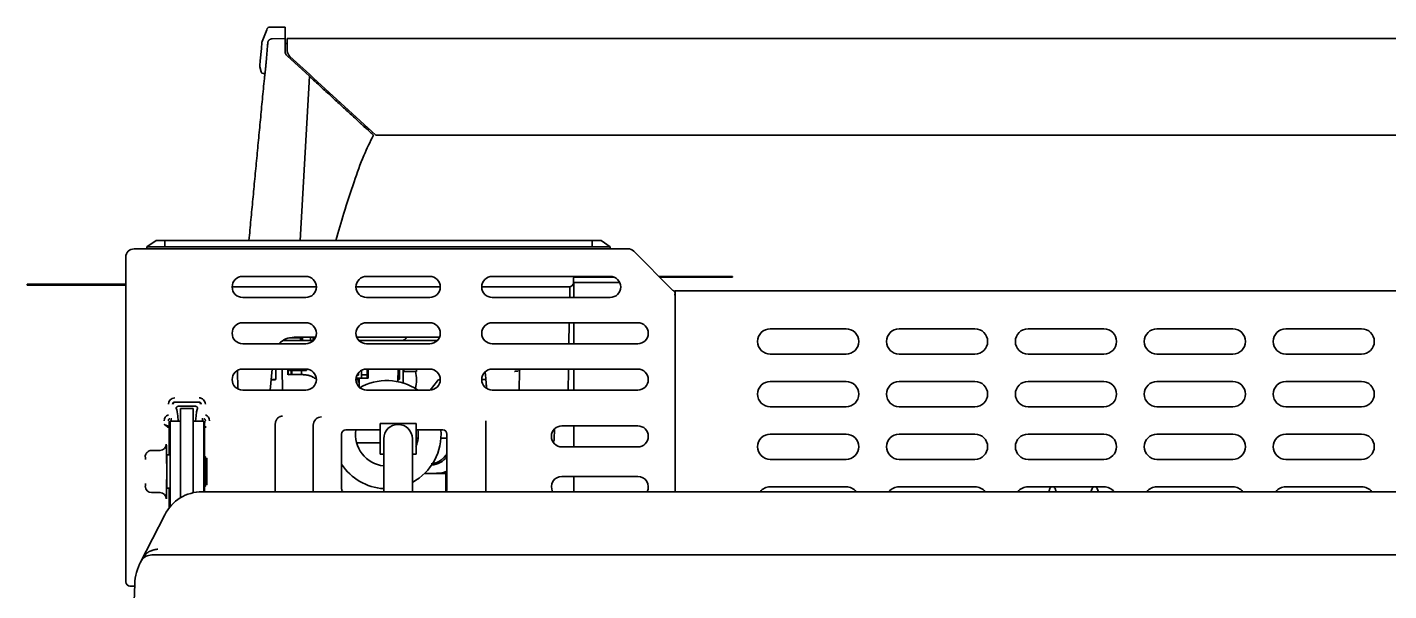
# Model space of a CAD drawing. Header units: millimetres. Extents: x -36 to 4467, y 2 to 3322.
# Drawn here: x 2469.9 to 2793.1, y 3187.7 to 3321.6 of the extents above; entities that cross this region are included whole.
import ezdxf

# ---------------------------------------------------------------- set-up
doc = ezdxf.new("R2010")
doc.units = ezdxf.units.MM
doc.layers.add('1', color=7, linetype='Continuous', true_color=0xffffff)

msp = doc.modelspace()

# ---------------------------------------------------------------- linework, layer by layer
at = {"layer": '1', "color": 7, "linetype": 'Continuous', "lineweight": 35}
for p, q in [((2525.65, 3318.21), (2526.72, 3320.93)), ((2526.72, 3320.93), (2526.85, 3321.27)), ((2527.32, 3321.59), (2531.07, 3321.59)), ((2531.07, 3321.59), (2531.07, 3320.09)), ((2531.07, 3320.09), (2531.07, 3318.94)), ((2525.17, 3313.63), (2525.45, 3316.55)), ((2525.45, 3316.55), (2525.59, 3317.94)), ((2531.07, 3318.94), (2528, 3318.83)), ((2531.07, 3318.94), (2531.07, 3315.95)), ((2531.07, 3317.74), (2531.57, 3317.74)), ((2531.57, 3318.94), (3054.97, 3318.94)), ((2531.57, 3316.14), (2531.57, 3318.94)), ((2525.06, 3312.51), (2525.17, 3313.63)), ((2531.07, 3315.95), (2531.07, 3315.92)), ((2536.86, 3309.94), (2531.56, 3314.81)), ((2532.22, 3314.66), (2536.95, 3310.33)), ((2525.4, 3310.96), (2525.09, 3312.16)), ((2525.89, 3310.59), (2525.88, 3310.59)), ((2526.32, 3310.59), (2525.89, 3310.59)), ((2526.24, 3309.98), (2526.22, 3309.99)), ((2526.27, 3310.15), (2526.26, 3310.07)), ((2534.68, 3270.94), (2536.86, 3309.94)), ((2536.95, 3310.33), (2537.83, 3309.52)), ((2552.66, 3295.94), (2537.83, 3309.52)), ((2552.66, 3295.94), (3033.89, 3295.94)), ((2612.45, 3268.94), (2495.27, 3268.94)), ((2500.46, 3270.9), (2498.27, 3269.44)), ((2498.27, 3269.44), (2498.27, 3268.94)), ((2498.27, 3269.44), (2502.52, 3269.44)), ((2500.6, 3270.94), (2502.52, 3270.94)), ((2502.52, 3270.94), (2604.02, 3270.94)), ((2502.52, 3270.9), (2502.52, 3269.44)), ((2502.52, 3269.44), (2604.02, 3269.44)), ((2605.95, 3270.94), (2604.02, 3270.94)), ((2604.02, 3270.9), (2604.02, 3269.44)), ((2604.02, 3269.44), (2608.27, 3269.44)), ((2606.09, 3270.9), (2608.27, 3269.44)), ((2608.27, 3269.44), (2608.27, 3268.94)), ((2612.45, 3268.94), (2612.43, 3268.89)), ((2613.86, 3268.35), (2623.13, 3259.08)), ((2493.27, 3189.84), (2493.27, 3266.94)), ((2493.27, 3190.94), (2493.27, 3266.94)), ((2536.02, 3262.39), (2521.02, 3262.39)), ((2565.42, 3262.39), (2550.42, 3262.39)), ((2608.27, 3262.39), (2580.27, 3262.39)), ((2599.6, 3262.19), (2603.77, 3262.19)), ((2603.77, 3262.39), (2603.77, 3262.19)), ((2603.77, 3262.19), (2609.25, 3262.19)), ((2619.83, 3262.39), (2621.77, 3262.39)), ((2620.03, 3262.19), (2621.77, 3262.19)), ((2621.77, 3262.39), (2637.27, 3262.39)), ((2621.77, 3262.39), (2621.77, 3262.19)), ((2621.77, 3262.19), (2637.27, 3262.19)), ((2637.27, 3262.39), (2637.27, 3262.19)), ((2490.67, 3260.53), (2469.87, 3260.53)), ((2469.87, 3260.33), (2469.87, 3260.53)), ((2490.67, 3260.33), (2469.87, 3260.33)), ((2493.27, 3260.53), (2490.67, 3260.53)), ((2490.67, 3260.33), (2490.67, 3260.53)), ((2493.27, 3260.33), (2490.67, 3260.33)), ((2518.52, 3259.94), (2538.52, 3259.94)), ((2547.92, 3259.94), (2567.92, 3259.94)), ((2577.77, 3259.94), (2594.22, 3259.94)), ((2594.22, 3259.94), (2598.72, 3259.94)), ((2598.72, 3259.94), (2598.68, 3257.39)), ((2599.67, 3260.94), (2599.7, 3260.94)), ((2599.67, 3260.94), (2599.67, 3257.39)), ((2599.7, 3260.94), (2610.54, 3260.94)), ((2623.67, 3258.69), (2623.67, 3255.81)), ((2623.69, 3258.94), (2623.69, 3256.94)), ((2623.69, 3258.94), (2962.86, 3258.94)), ((2521.02, 3257.39), (2536.02, 3257.39)), ((2550.42, 3257.39), (2565.42, 3257.39)), ((2580.27, 3257.39), (2608.27, 3257.39)), ((2623.67, 3255.81), (2623.67, 3211.24)), ((2623.69, 3256.94), (2623.69, 3211.24)), ((2536.02, 3251.39), (2521.02, 3251.39)), ((2565.42, 3251.39), (2550.42, 3251.39)), ((2614.82, 3251.39), (2580.27, 3251.39)), ((2598.57, 3251.39), (2598.48, 3246.39)), ((2599.67, 3251.39), (2599.67, 3246.39)), ((2664.27, 3249.94), (2646.27, 3249.94)), ((2694.87, 3249.94), (2676.87, 3249.94)), ((2725.47, 3249.94), (2707.47, 3249.94)), ((2756.07, 3249.94), (2738.07, 3249.94)), ((2786.67, 3249.94), (2768.67, 3249.94)), ((2521.02, 3246.39), (2536.02, 3246.39)), ((2530.54, 3247.14), (2536.27, 3247.14)), ((2532.16, 3247.82), (2534.62, 3247.82)), ((2538.34, 3247.94), (2533.25, 3247.94)), ((2534.82, 3247.82), (2534.62, 3247.82)), ((2534.72, 3247.81), (2534.72, 3247.14)), ((2534.82, 3247.94), (2534.82, 3247.82)), ((2534.88, 3247.21), (2534.84, 3247.62)), ((2535.25, 3247.14), (2535.25, 3247.94)), ((2537.81, 3247.14), (2536.27, 3247.14)), ((2537.16, 3247.14), (2537.16, 3247.94)), ((2537.79, 3247.14), (2537.79, 3247.94)), ((2567.73, 3247.94), (2548.11, 3247.94)), ((2558.91, 3247.19), (2548.59, 3247.19)), ((2548.64, 3247.14), (2567.07, 3247.14)), ((2550.42, 3246.39), (2565.42, 3246.39)), ((2567.07, 3247.01), (2567.07, 3247.14)), ((2567.07, 3247.14), (2567.21, 3247.14)), ((2580.27, 3246.39), (2614.82, 3246.39)), ((2646.27, 3243.94), (2664.27, 3243.94)), ((2676.87, 3243.94), (2694.87, 3243.94)), ((2707.47, 3243.94), (2725.47, 3243.94)), ((2738.07, 3243.94), (2756.07, 3243.94)), ((2768.67, 3243.94), (2786.67, 3243.94)), ((2519.86, 3235.67), (2519.79, 3239.96)), ((2536.02, 3240.39), (2521.02, 3240.39)), ((2528.01, 3240.39), (2527.57, 3235.39)), ((2528.93, 3238.07), (2528.93, 3240.39)), ((2530.45, 3235.39), (2530.36, 3240.39)), ((2531.77, 3239.03), (2531.77, 3240.39)), ((2531.84, 3240.39), (2531.85, 3239.04)), ((2532.13, 3240.39), (2532.13, 3240.06)), ((2532.17, 3240.06), (2532.13, 3240.06)), ((2532.17, 3240.39), (2532.17, 3240.06)), ((2532.29, 3240.06), (2532.17, 3240.06)), ((2535.1, 3239.06), (2532.19, 3239.06)), ((2532.29, 3240.39), (2532.29, 3240.06)), ((2532.47, 3240.06), (2532.29, 3240.06)), ((2532.47, 3240.39), (2532.47, 3240.06)), ((2532.72, 3240.06), (2532.47, 3240.06)), ((2532.54, 3240.06), (2532.5, 3239.06)), ((2532.71, 3240.06), (2532.69, 3239.06)), ((2532.72, 3240.39), (2532.72, 3240.06)), ((2533.03, 3240.06), (2532.72, 3240.06)), ((2533.03, 3240.39), (2533.03, 3240.06)), ((2533.37, 3240.06), (2533.03, 3240.06)), ((2533.37, 3240.39), (2533.37, 3240.06)), ((2533.75, 3240.06), (2533.37, 3240.06)), ((2533.75, 3240.39), (2533.75, 3240.06)), ((2534.14, 3240.06), (2533.75, 3240.06)), ((2534.14, 3240.39), (2534.14, 3240.06)), ((2534.53, 3240.06), (2534.14, 3240.06)), ((2534.53, 3240.39), (2534.53, 3240.06)), ((2534.91, 3240.06), (2534.53, 3240.06)), ((2534.91, 3240.39), (2534.91, 3240.06)), ((2535.26, 3240.06), (2534.91, 3240.06)), ((2535, 3240.05), (2535, 3240.06)), ((2535, 3240.05), (2535.16, 3240.05)), ((2535.02, 3239.06), (2535.02, 3240.05)), ((2535.16, 3240.05), (2535.16, 3240.06)), ((2535.16, 3240.05), (2535.28, 3240.05)), ((2535.26, 3240.39), (2535.26, 3240.06)), ((2535.56, 3240.06), (2535.26, 3240.06)), ((2535.28, 3240.05), (2535.28, 3240.06)), ((2535.28, 3240.05), (2535.46, 3240.05)), ((2535.46, 3240.05), (2535.46, 3240.06)), ((2535.46, 3240.05), (2535.7, 3240.05)), ((2535.56, 3240.39), (2535.56, 3240.06)), ((2535.81, 3240.06), (2535.56, 3240.06)), ((2535.7, 3240.05), (2535.7, 3240.06)), ((2535.7, 3240.05), (2535.88, 3240.05)), ((2535.81, 3240.39), (2535.81, 3240.06)), ((2536, 3240.06), (2535.81, 3240.06)), ((2535.88, 3240.05), (2535.88, 3240.06)), ((2535.88, 3240.05), (2535.99, 3240.05)), ((2535.99, 3240.05), (2535.99, 3240.06)), ((2535.99, 3240.05), (2536.02, 3240.05)), ((2536, 3240.39), (2536, 3240.06)), ((2536.11, 3240.06), (2536, 3240.06)), ((2536.02, 3240.05), (2536.02, 3240.06)), ((2536.11, 3240.39), (2536.11, 3240.06)), ((2536.15, 3240.06), (2536.11, 3240.06)), ((2536.15, 3240.06), (2536.15, 3240.38)), ((2548.14, 3238.9), (2548.54, 3238.9)), ((2548.54, 3238.9), (2548.54, 3239.54)), ((2549.2, 3240.07), (2549.2, 3238.99)), ((2549.2, 3238.99), (2550.6, 3238.99)), ((2549.2, 3238.23), (2549.2, 3238.99)), ((2565.42, 3240.39), (2550.42, 3240.39)), ((2550.6, 3240.39), (2550.6, 3238.99)), ((2550.6, 3238.23), (2550.6, 3238.99)), ((2550.85, 3240.39), (2550.85, 3238.23)), ((2557.87, 3237.4), (2557.9, 3240.39)), ((2558.22, 3238.07), (2558.22, 3240.39)), ((2559.15, 3237.49), (2559.15, 3240.39)), ((2559.27, 3239.83), (2559.27, 3240.39)), ((2562.27, 3239.83), (2559.27, 3239.83)), ((2562.27, 3239.83), (2562.27, 3240.39)), ((2578.73, 3238.12), (2578.59, 3239.74)), ((2614.82, 3240.39), (2580.27, 3240.39)), ((2586.76, 3239.96), (2586.68, 3235.39)), ((2598.37, 3239.96), (2598.29, 3235.39)), ((2598.38, 3240.39), (2598.37, 3239.96)), ((2599.67, 3240.39), (2599.67, 3235.39)), ((2527.79, 3237.87), (2528.73, 3237.87)), ((2527.79, 3237.86), (2528.73, 3237.86)), ((2528.73, 3237.86), (2528.73, 3237.87)), ((2548.67, 3237.87), (2547.92, 3237.87)), ((2549.2, 3238.23), (2547.95, 3238.23)), ((2548.45, 3237.87), (2548.45, 3237.49)), ((2548.66, 3238.23), (2548.68, 3236.09)), ((2549.2, 3238.23), (2550.6, 3238.23)), ((2550.6, 3238.23), (2550.85, 3238.23)), ((2557.88, 3237.87), (2558.02, 3237.87)), ((2557.88, 3237.86), (2558.02, 3237.86)), ((2558.02, 3237.86), (2558.02, 3237.87)), ((2567.26, 3237.59), (2565.51, 3235.39)), ((2578.75, 3237.87), (2577.77, 3237.87)), ((2578.94, 3235.77), (2578.73, 3238.12)), ((2664.27, 3237.44), (2646.27, 3237.44)), ((2694.87, 3237.44), (2676.87, 3237.44)), ((2725.47, 3237.44), (2707.47, 3237.44)), ((2756.07, 3237.44), (2738.07, 3237.44)), ((2786.67, 3237.44), (2768.67, 3237.44)), ((2504.88, 3232.54), (2510.66, 3232.54)), ((2521.02, 3235.39), (2536.02, 3235.39)), ((2550.42, 3235.39), (2565.42, 3235.39)), ((2580.27, 3235.39), (2614.82, 3235.39)), ((2509.82, 3231.54), (2505.72, 3231.54)), ((2506.27, 3231.04), (2506.27, 3210.92)), ((2509.27, 3231.04), (2506.27, 3231.04)), ((2509.27, 3231.04), (2509.27, 3210.92)), ((2646.27, 3231.44), (2664.27, 3231.44)), ((2676.87, 3231.44), (2694.87, 3231.44)), ((2707.47, 3231.44), (2725.47, 3231.44)), ((2738.07, 3231.44), (2756.07, 3231.44)), ((2768.67, 3231.44), (2786.67, 3231.44)), ((2503.77, 3207.68), (2503.77, 3228.04)), ((2506.27, 3228.04), (2503.77, 3228.04)), ((2503.98, 3228.54), (2504.22, 3228.54)), ((2511.77, 3228.04), (2509.27, 3228.04)), ((2511.32, 3228.54), (2511.56, 3228.54)), ((2511.77, 3211.24), (2511.77, 3228.04)), ((2528.77, 3211.24), (2528.77, 3227.07)), ((2537.77, 3211.24), (2537.77, 3227.07)), ((2553.67, 3225.94), (2545.52, 3225.94)), ((2562.17, 3227.49), (2553.67, 3227.49)), ((2553.67, 3227.49), (2553.67, 3220.19)), ((2562.17, 3220.19), (2562.17, 3227.49)), ((2568.52, 3225.94), (2562.17, 3225.94)), ((2578.77, 3211.24), (2578.77, 3228.07)), ((2595.08, 3226.18), (2594.99, 3223.66)), ((2614.82, 3226.89), (2596.82, 3226.89)), ((2599.67, 3226.89), (2599.67, 3221.89)), ((2544.52, 3224.94), (2544.52, 3211.94)), ((2553.67, 3222.84), (2548.09, 3222.84)), ((2554.52, 3223.84), (2554.52, 3213.84)), ((2561.32, 3213.84), (2561.32, 3223.84)), ((2562.67, 3223.94), (2562.17, 3223.94)), ((2569.52, 3223.94), (2568.09, 3223.94)), ((2569.52, 3211.94), (2569.52, 3224.94)), ((2664.27, 3224.94), (2646.27, 3224.94)), ((2694.87, 3224.94), (2676.87, 3224.94)), ((2725.47, 3224.94), (2707.47, 3224.94)), ((2756.07, 3224.94), (2738.07, 3224.94)), ((2786.67, 3224.94), (2768.67, 3224.94)), ((2501.38, 3221.04), (2499.38, 3221.04)), ((2501.44, 3221.04), (2501.38, 3221.04)), ((2503.77, 3219.99), (2503.01, 3219.99)), ((2512.22, 3219.49), (2511.77, 3219.94)), ((2512.22, 3216.04), (2512.22, 3219.49)), ((2553.67, 3220.19), (2554.52, 3220.19)), ((2561.32, 3220.19), (2562.17, 3220.19)), ((2596.82, 3221.89), (2614.82, 3221.89)), ((2512.53, 3219.04), (2512.22, 3219.04)), ((2646.27, 3218.94), (2664.27, 3218.94)), ((2676.87, 3218.94), (2694.87, 3218.94)), ((2707.47, 3218.94), (2725.47, 3218.94)), ((2738.07, 3218.94), (2756.07, 3218.94)), ((2768.67, 3218.94), (2786.67, 3218.94)), ((2512.22, 3212.59), (2512.22, 3216.04)), ((2512.22, 3213.04), (2512.53, 3213.04)), ((2554.52, 3213.84), (2554.52, 3211.24)), ((2561.32, 3211.24), (2561.32, 3213.84)), ((2567.03, 3215.57), (2564.2, 3215.57)), ((2569.52, 3215.57), (2567.03, 3215.57)), ((2569.27, 3215.57), (2569.27, 3211.28)), ((2614.82, 3214.89), (2596.82, 3214.89)), ((2599.67, 3214.89), (2599.67, 3211.24)), ((2499.38, 3211.04), (2501.38, 3211.04)), ((2501.38, 3211.04), (2501.44, 3211.04)), ((2503.01, 3212.09), (2503.77, 3212.09)), ((2506.27, 3209.81), (2506.27, 3210.92)), ((2511.42, 3211.24), (3074.78, 3211.24)), ((2511.77, 3212.14), (2512.22, 3212.59)), ((2664.27, 3212.44), (2646.27, 3212.44)), ((2694.87, 3212.44), (2676.87, 3212.44)), ((2725.47, 3212.44), (2707.47, 3212.44)), ((2712.66, 3212.01), (2712.38, 3211.24)), ((2714.16, 3211.24), (2713.88, 3212.01)), ((2722.66, 3212.01), (2722.38, 3211.24)), ((2724.16, 3211.24), (2723.88, 3212.01)), ((2756.07, 3212.44), (2738.07, 3212.44)), ((2786.67, 3212.44), (2768.67, 3212.44)), ((2496.69, 3194.34), (2502.51, 3205.78)), ((2499.49, 3196.24), (3086.71, 3196.24)), ((2494.27, 3188.84), (2495.07, 3188.84)), ((2495.1, 3181.24), (2495.38, 3189.32))]:
    msp.add_line(p, q, dxfattribs=at)
for centre, radius, start, end in [((2527.32, 3321.09), 0.5, 90, 158.5681), ((2526.58, 3317.84), 1, 158.5681, 174.5), ((2531.32, 3317.84), 0.25, 180, 203.6531), ((2532.57, 3315.92), 1.5, 180, 227.3854), ((2533.57, 3316.14), 2, 185.7398, 227.5), ((2526.06, 3312.41), 1, 174.5, 194.5), ((2525.88, 3311.09), 0.5, 194.5, 270), ((2500.6, 3270.69), 0.25, 90, 123.6897), ((2605.95, 3270.69), 0.25, 56.3103, 90), ((2521.02, 3259.89), 2.5, 90, 270), ((2536.02, 3259.89), 2.5, 270, 90), ((2550.42, 3259.89), 2.5, 90, 270), ((2565.42, 3259.89), 2.5, 270, 90), ((2580.27, 3259.89), 2.5, 90, 270), ((2608.27, 3259.89), 2.5, 270, 90), ((2521.02, 3248.89), 2.5, 90, 270), ((2536.02, 3248.89), 2.5, 270, 90), ((2550.42, 3248.89), 2.5, 90, 270), ((2565.42, 3248.89), 2.5, 270, 90), ((2580.27, 3248.89), 2.5, 90, 270), ((2614.82, 3248.89), 2.5, 270, 90), ((2646.27, 3246.94), 3, 90, 270), ((2664.27, 3246.94), 3, 270, 90), ((2676.87, 3246.94), 3, 90, 270), ((2694.87, 3246.94), 3, 270, 90), ((2707.47, 3246.94), 3, 90, 270), ((2725.47, 3246.94), 3, 270, 90), ((2738.07, 3246.94), 3, 90, 270), ((2756.07, 3246.94), 3, 270, 90), ((2768.67, 3246.94), 3, 90, 270), ((2786.67, 3246.94), 3, 270, 90), ((2533.25, 3242.94), 5, 90, 136.3698), ((2535.38, 3247.26), 0.5, 185.8774, 194.642), ((2558.4, 3246.94), 0.25, 90, 127.2811), ((2558.91, 3248.19), 1, 270, 345.4572), ((2521.02, 3237.89), 2.5, 90, 270), ((2536.02, 3237.89), 2.5, 270, 90), ((2550.42, 3237.89), 2.5, 90, 270), ((2553.27, 3237.82), 9, 346.6631, 12.9375), ((2565.42, 3237.89), 2.5, 270, 90), ((2580.27, 3237.89), 2.5, 90, 270), ((2614.82, 3237.89), 2.5, 270, 90), ((2528.73, 3238.07), 0.2, 270, 0), ((2548.88, 3237.49), 0.425, 180, 241.3969), ((2555.27, 3224.81), 12.85, 55.395, 120.8363), ((2558.02, 3238.07), 0.2, 270, 0), ((2558.73, 3237.49), 0.425, 300.4355, 0), ((2646.27, 3234.44), 3, 90, 270), ((2664.27, 3234.44), 3, 270, 90), ((2676.87, 3234.44), 3, 90, 270), ((2694.87, 3234.44), 3, 270, 90), ((2707.47, 3234.44), 3, 90, 270), ((2725.47, 3234.44), 3, 270, 90), ((2738.07, 3234.44), 3, 90, 270), ((2756.07, 3234.44), 3, 270, 90), ((2768.67, 3234.44), 3, 90, 270), ((2786.67, 3234.44), 3, 270, 90), ((2504.88, 3232.04), 1.5, 89.9654, 179.956), ((2510.66, 3232.04), 1.5, 0.0346, 90.044), ((2503.88, 3228.12), 1.5, 109.4895, 180.0032), ((2511.66, 3228.12), 1.5, 359.9973, 70.51), ((2555.27, 3224.81), 7.45, 171.3038, 264.1838), ((2557.92, 3223.84), 3.4, 0, 180), ((2555.27, 3224.81), 12.85, 298.0688, 5.0287), ((2555.27, 3224.81), 7.45, 337.7588, 8.6962), ((2596.82, 3224.39), 2.5, 90, 270), ((2614.82, 3224.39), 2.5, 270, 90), ((2594.24, 3223.69), 0.75, 306.3688, 358), ((2646.27, 3221.94), 3, 90, 270), ((2664.27, 3221.94), 3, 270, 90), ((2676.87, 3221.94), 3, 90, 270), ((2694.87, 3221.94), 3, 270, 90), ((2707.47, 3221.94), 3, 90, 270), ((2725.47, 3221.94), 3, 270, 90), ((2738.07, 3221.94), 3, 90, 270), ((2756.07, 3221.94), 3, 270, 90), ((2768.67, 3221.94), 3, 90, 270), ((2786.67, 3221.94), 3, 270, 90), ((2555.27, 3224.81), 12.85, 213.2156, 266.6306), ((2596.82, 3212.39), 2.5, 90, 207.3853), ((2614.82, 3212.39), 2.5, 332.6147, 90), ((2511.42, 3201.24), 10, 90, 153), ((2646.27, 3209.44), 3, 90, 143.1309), ((2664.27, 3209.44), 3, 36.8691, 90), ((2676.87, 3209.44), 3, 90, 143.1309), ((2694.87, 3209.44), 3, 36.8691, 90), ((2707.47, 3209.44), 3, 90, 143.1309), ((2713.27, 3211.79), 0.65, 20, 160), ((2723.27, 3211.79), 0.65, 20, 160), ((2725.47, 3209.44), 3, 36.8691, 90), ((2738.07, 3209.44), 3, 90, 143.1309), ((2756.07, 3209.44), 3, 36.8691, 90), ((2768.67, 3209.44), 3, 90, 143.1309), ((2786.67, 3209.44), 3, 36.8691, 90), ((2507.38, 3188.9), 12, 151.1568, 178), ((2499.49, 3193.24), 3, 90, 151.1568)]:
    msp.add_arc(centre, radius, start, end, dxfattribs=at)
for centre, major_axis, ratio, start_param, end_param in [((2526.74, 3309.94), (0, -0.5), 0.999912, 4.333613, 4.619495), ((2495.27, 3266.94), (-1.41, 1.41), 0.999695, 5.497939, 7.068431), ((2612.45, 3266.94), (0.77, 1.85), 0.999822, 5.890549, 6.675821), ((2598.56, 3260.94), (-0.719, -0.695), 1, 0.802851, 2.338741), ((2623.48, 3259.44), (0.5, 0), 0.999695, 3.926838, 4.645241), ((2623.37, 3258.69), (0.005, -0.25), 0.999848, 1.548929, 3.066951), ((2532.19, 3237.08), (2.5, 0), 0.793068, 1.570796, 1.737131), ((2553.27, 3243.26), (19.25, 0), 0.422618, 3.768012, 3.839083), ((2568.68, 3237.39), (-1.5, 0), 0.422618, 5.549146, 5.958976), ((2553.27, 3243.26), (19.25, 0), 0.422618, 5.549146, 5.577164), ((2505.22, 3216.04), (0, 15), 0.052408, 5.639652, 6.256376), ((2510.32, 3216.04), (0, 15), 0.052408, 0.027337, 0.643534), ((2503.13, 3226.79), (0, 0.25), 0.999962, 3.481456, 4.712416), ((2503.52, 3216.04), (0, 12), 0.008727, 5.047803, 6.283185), ((2503.52, 3216.04), (0, -10.75), 0.008727, 1.947021, 3.141593), ((2504.02, 3216.04), (0, 12.5), 0.008378, 5.999362, 6.283185), ((2511.52, 3216.04), (0, 12.5), 0.008378, 0, 0.283823), ((2512.02, 3216.04), (0, 12), 0.008727, 0, 1.253054), ((2512.02, 3216.04), (0, 10.75), 0.008727, 0.000075, 1.21573), ((2539.77, 3227.03), (0, 2), 1, 0, 1.570796), ((2545.52, 3224.94), (0.708, -0.708), 0.998783, 2.356803, 3.926382), ((2568.52, 3224.94), (-0.708, -0.708), 0.998783, 2.356803, 3.926382), ((2493.29, 3221.87), (0.005, -1), 0.017455, 4.143323, 4.712298), ((2499.38, 3219.54), (1.5, 0), 0.999911, 1.570796, 3.141593), ((2501.38, 3222.54), (0, 1.5), 0.999987, 3.141593, 4.712389), ((2502.94, 3219.04), (0, 3.5), 0.008727, 4.3911, 5.89649), ((2503.02, 3216.04), (0, 4.1), 0.008727, 6.011928, 9.696035), ((2565.52, 3222.57), (-3.54, 3.54), 0.999695, 2.430847, 3.283379), ((2497.94, 3219.04), (0, 0.5), 0.008727, 4.3911, 5.597689), ((2512.52, 3216.04), (0, 3.1), 0.008727, 4.712389, 9.678955), ((2512.52, 3216.04), (0, 3.1), 0.008727, 6.029008, 10.995574), ((2497.94, 3213.04), (0, 0.5), 0.008727, 3.141593, 5.033678), ((2502.94, 3213.04), (0, 3.5), 0.008727, 3.141593, 5.033678), ((2567.03, 3221.62), (0.06, 6), 0.999746, 3.152062, 3.580834), ((2567.03, 3221.57), (-0.1, -6), 0.999848, 0.017451, 0.446368), ((2499.38, 3212.54), (1.5, 0), 0.999911, 3.141593, 4.712389), ((2501.38, 3209.54), (0, 1.5), 0.999987, 4.712389, 6.283185), ((2503.52, 3216.04), (0, -10.75), 0.008727, 0.644215, 1.194591), ((2503.52, 3216.04), (0, 12), 0.008727, 3.916486, 4.376975), ((2512.02, 3216.04), (0, 12), 0.008727, 1.888539, 1.982296), ((2512.02, 3216.04), (0, 10.75), 0.008727, 1.925845, 2.033643), ((2545.52, 3211.94), (0.708, 0.708), 0.998783, 2.356803, 3.131243), ((2568.52, 3211.94), (-0.708, 0.708), 0.998783, 3.203861, 3.926382), ((2494.27, 3189.84), (0.707, 0.707), 0.999695, 2.356347, 3.926839), ((2495.07, 3188.34), (0.191, 0.462), 0.999822, 5.890549, 6.675821)]:
    msp.add_ellipse(centre, major_axis=major_axis, ratio=ratio, start_param=start_param, end_param=end_param, dxfattribs=at)
for points, knots in [([(2526.98, 3317.92), (2526.96, 3317.58), (2526.93, 3317.25), (2526.79, 3315.61), (2526.67, 3314.29), (2526.56, 3312.98)], [0, 0, 0, 0, 0.201922, 0.201922, 1, 1, 1, 1]), ([(2527.95, 3318.83), (2527.92, 3318.83), (2527.89, 3318.83), (2527.83, 3318.82), (2527.8, 3318.81), (2527.71, 3318.79), (2527.65, 3318.78), (2527.58, 3318.75), (2527.57, 3318.74), (2527.54, 3318.73), (2527.5, 3318.71), (2527.46, 3318.68), (2527.38, 3318.63), (2527.34, 3318.6), (2527.25, 3318.51), (2527.21, 3318.47), (2527.16, 3318.41), (2527.16, 3318.39), (2527.14, 3318.37), (2527.11, 3318.33), (2527.09, 3318.29), (2527.05, 3318.21), (2527.03, 3318.15), (2527.01, 3318.06), (2527, 3318.04), (2526.99, 3317.98), (2526.99, 3317.95), (2526.98, 3317.92)], [0, 0, 0, 0, 0.0625, 0.0625, 0.125, 0.125, 0.25, 0.25, 0.28125, 0.28125, 0.3125, 0.375, 0.375, 0.5, 0.5, 0.625, 0.625, 0.65625, 0.65625, 0.6875, 0.75, 0.75, 0.875, 0.875, 0.9375, 0.9375, 1, 1, 1, 1]), ([(2526.56, 3312.98), (2526.55, 3312.88), (2526.54, 3312.78), (2526.53, 3312.64), (2526.53, 3312.59), (2526.52, 3312.49), (2526.51, 3312.44), (2526.5, 3312.3), (2526.48, 3312.11), (2526.47, 3311.92), (2526.45, 3311.79), (2526.45, 3311.74), (2526.44, 3311.66), (2526.43, 3311.61), (2526.42, 3311.48), (2526.41, 3311.4), (2526.4, 3311.27), (2526.39, 3311.21), (2526.39, 3311.15), (2526.38, 3311.12), (2526.38, 3311.1), (2526.37, 3311), (2526.36, 3310.86), (2526.33, 3310.66), (2526.32, 3310.54), (2526.31, 3310.48), (2526.31, 3310.46), (2526.31, 3310.44), (2526.31, 3310.42), (2526.3, 3310.38), (2526.3, 3310.36), (2526.29, 3310.29), (2526.28, 3310.21), (2526.27, 3310.15), (2526.26, 3310.12)], [0, 0, 0, 0, 0.077205, 0.077205, 0.115808, 0.115808, 0.15441, 0.15441, 0.231616, 0.308821, 0.308821, 0.347423, 0.347423, 0.386026, 0.386026, 0.463231, 0.463231, 0.501834, 0.521135, 0.521135, 0.540436, 0.540436, 0.617641, 0.694847, 0.772052, 0.772052, 0.791353, 0.791353, 0.810654, 0.810654, 0.849257, 0.849257, 0.926462, 1, 1, 1, 1]), ([(2536.86, 3309.94), (2537.31, 3309.52), (2537.75, 3309.11), (2538.64, 3308.3), (2539.07, 3307.9), (2539.94, 3307.1), (2540.37, 3306.7), (2541.23, 3305.92), (2541.65, 3305.53), (2542.49, 3304.76), (2542.9, 3304.38), (2543.72, 3303.62), (2544.12, 3303.25), (2544.72, 3302.7), (2544.92, 3302.52), (2545.17, 3302.29), (2545.22, 3302.24), (2545.32, 3302.15), (2545.46, 3302.02), (2545.61, 3301.88), (2546.09, 3301.44), (2546.47, 3301.1), (2547.19, 3300.43), (2547.55, 3300.1), (2548.23, 3299.47), (2548.56, 3299.17), (2548.91, 3298.84), (2548.95, 3298.81), (2549.03, 3298.74), (2549.07, 3298.7), (2549.18, 3298.59), (2549.41, 3298.39), (2549.77, 3298.05), (2550.04, 3297.81), (2550.3, 3297.57), (2550.42, 3297.45), (2550.78, 3297.13), (2550.99, 3296.93), (2551.21, 3296.73), (2551.23, 3296.71), (2551.28, 3296.67), (2551.34, 3296.61), (2551.41, 3296.55), (2551.53, 3296.44), (2551.67, 3296.3), (2551.79, 3296.2), (2551.89, 3296.11), (2551.93, 3296.07), (2551.98, 3296.02), (2552.01, 3296), (2552.02, 3295.98), (2552.04, 3295.97), (2552.04, 3295.97), (2552.06, 3295.95), (2552.07, 3295.94), (2552.07, 3295.94), (2552.07, 3295.94), (2552.07, 3295.94)], [0, 0, 0, 0, 0.062471, 0.062471, 0.124941, 0.124941, 0.187412, 0.187412, 0.249883, 0.249883, 0.312354, 0.312354, 0.374824, 0.374824, 0.40606, 0.40606, 0.413868, 0.413868, 0.421677, 0.437295, 0.437295, 0.499766, 0.499766, 0.562236, 0.562236, 0.624707, 0.624707, 0.632516, 0.632516, 0.640325, 0.640325, 0.655943, 0.687178, 0.718413, 0.718413, 0.749649, 0.749649, 0.812119, 0.812119, 0.819928, 0.819928, 0.827737, 0.843355, 0.843355, 0.87459, 0.905825, 0.905825, 0.937061, 0.937061, 0.952678, 0.960487, 0.960487, 0.968296, 0.968296, 0.999531, 0.999531, 1, 1, 1, 1]), ([(2543.13, 3270.94), (2543.75, 3273.1), (2545.13, 3277.76), (2547.29, 3284.51), (2549.54, 3290.74), (2551.26, 3294.36), (2552.07, 3295.94)], [0, 0, 0, 0, 0.253013, 0.548108, 0.799922, 1, 1, 1, 1]), ([(2594.5, 3259.94), (2594.37, 3259.94), (2594.24, 3259.94), (2594.01, 3259.94), (2593.91, 3259.94), (2593.76, 3259.94), (2593.71, 3259.94), (2593.61, 3259.94), (2593.55, 3259.94), (2593.3, 3259.94), (2592.89, 3259.94), (2592.48, 3259.94), (2592.27, 3259.94)], [0, 0, 0, 0, 0.184339, 0.184339, 0.320283, 0.320283, 0.388254, 0.388254, 0.456226, 0.456226, 0.728113, 1, 1, 1, 1]), ([(2623.67, 3258.69), (2623.67, 3258.71), (2623.67, 3258.72), (2623.67, 3258.74), (2623.67, 3258.75), (2623.66, 3258.77), (2623.66, 3258.77), (2623.65, 3258.79), (2623.64, 3258.81), (2623.63, 3258.83), (2623.63, 3258.83), (2623.62, 3258.85), (2623.61, 3258.85), (2623.6, 3258.87), (2623.59, 3258.88), (2623.56, 3258.9), (2623.55, 3258.91), (2623.52, 3258.92), (2623.51, 3258.93), (2623.48, 3258.93), (2623.47, 3258.94), (2623.45, 3258.94)], [0, 0, 0, 0, 0.125, 0.125, 0.1875, 0.1875, 0.25, 0.25, 0.375, 0.375, 0.4375, 0.4375, 0.5, 0.5, 0.625, 0.625, 0.75, 0.75, 0.875, 0.875, 1, 1, 1, 1]), ([(2623.61, 3257.94), (2623.61, 3257.96), (2623.61, 3257.99), (2623.61, 3258.04), (2623.61, 3258.06), (2623.61, 3258.13), (2623.61, 3258.18), (2623.61, 3258.22)], [0, 0, 0, 0, 0.256921, 0.256921, 0.513842, 0.513842, 1, 1, 1, 1]), ([(2537.68, 3238.49), (2537.6, 3238.53), (2537.52, 3238.57), (2537.35, 3238.65), (2537.27, 3238.69), (2537.12, 3238.74), (2537.08, 3238.76), (2537, 3238.78), (2536.98, 3238.79), (2536.92, 3238.81), (2536.9, 3238.82), (2536.77, 3238.85), (2536.55, 3238.91), (2536.33, 3238.95), (2536.15, 3238.98), (2536.09, 3238.99), (2536, 3239), (2535.97, 3239.01), (2535.91, 3239.01), (2535.88, 3239.02), (2535.73, 3239.03), (2535.6, 3239.04), (2535.35, 3239.06), (2535.23, 3239.06), (2535.1, 3239.06)], [0, 0, 0, 0, 0.125, 0.125, 0.25, 0.25, 0.3125, 0.3125, 0.34375, 0.34375, 0.375, 0.375, 0.5, 0.625, 0.625, 0.6875, 0.6875, 0.71875, 0.71875, 0.75, 0.75, 0.875, 0.875, 1, 1, 1, 1]), ([(2586.35, 3240.05), (2586.35, 3240.01), (2586.34, 3239.94), (2586.29, 3239.91), (2586.25, 3239.92), (2586.18, 3239.9), (2586.1, 3239.89), (2585.94, 3239.87), (2585.75, 3239.85), (2585.6, 3239.84), (2585.54, 3239.84)], [0, 0, 0, 0, 0.111131, 0.172388, 0.234385, 0.294243, 0.420546, 0.546827, 0.82565, 1, 1, 1, 1]), ([(2586.86, 3240.39), (2586.86, 3240.39), (2586.85, 3240.37), (2586.84, 3240.33), (2586.81, 3240.28), (2586.8, 3240.22), (2586.78, 3240.16), (2586.77, 3240.09), (2586.76, 3240.03), (2586.76, 3239.98), (2586.76, 3239.96)], [0, 0, 0, 0, 0.004673, 0.13076, 0.262215, 0.399037, 0.541227, 0.688784, 0.841708, 1, 1, 1, 1]), ([(2578.73, 3238.12), (2578.78, 3237.59), (2578.83, 3237.05), (2578.92, 3236.28), (2578.95, 3236.04), (2578.98, 3235.81)], [0, 0, 0, 0, 0.693662, 0.693662, 1, 1, 1, 1]), ([(2504.54, 3232.04), (2504.54, 3232.06), (2504.54, 3232.09), (2504.55, 3232.14), (2504.57, 3232.19), (2504.58, 3232.24), (2504.61, 3232.29), (2504.64, 3232.33), (2504.67, 3232.37), (2504.71, 3232.41), (2504.75, 3232.44), (2504.79, 3232.47), (2504.84, 3232.5), (2504.89, 3232.51), (2504.94, 3232.53), (2504.99, 3232.54), (2505.02, 3232.54), (2505.04, 3232.54), (2505.04, 3232.54), (2505.04, 3232.54)], [0, 0, 0, 0, 0.066581, 0.133162, 0.199743, 0.266325, 0.332906, 0.399487, 0.466068, 0.532649, 0.59923, 0.665812, 0.732393, 0.798974, 0.865555, 0.932136, 0.998717, 0.998717, 1, 1, 1, 1]), ([(2511, 3232.04), (2511, 3232.06), (2511, 3232.09), (2510.99, 3232.14), (2510.98, 3232.19), (2510.96, 3232.24), (2510.94, 3232.29), (2510.91, 3232.33), (2510.88, 3232.37), (2510.84, 3232.41), (2510.8, 3232.44), (2510.75, 3232.47), (2510.71, 3232.5), (2510.66, 3232.51), (2510.61, 3232.53), (2510.56, 3232.54), (2510.52, 3232.54), (2510.51, 3232.54), (2510.5, 3232.54), (2510.5, 3232.54)], [0, 0, 0, 0, 0.066581, 0.133162, 0.199743, 0.266325, 0.332906, 0.399487, 0.466068, 0.532649, 0.59923, 0.665812, 0.732393, 0.798974, 0.865555, 0.932136, 0.998717, 0.998717, 1, 1, 1, 1]), ([(2505.22, 3231.04), (2505.22, 3231.04), (2505.22, 3231.05), (2505.22, 3231.05), (2505.22, 3231.06), (2505.22, 3231.07), (2505.23, 3231.1), (2505.23, 3231.14), (2505.24, 3231.17), (2505.25, 3231.19), (2505.25, 3231.2), (2505.25, 3231.21), (2505.26, 3231.22), (2505.27, 3231.26), (2505.29, 3231.29), (2505.32, 3231.33), (2505.33, 3231.34), (2505.34, 3231.36), (2505.35, 3231.37), (2505.36, 3231.38), (2505.36, 3231.39), (2505.39, 3231.41), (2505.42, 3231.43), (2505.46, 3231.46), (2505.47, 3231.47), (2505.5, 3231.49), (2505.52, 3231.49), (2505.56, 3231.51), (2505.59, 3231.52), (2505.64, 3231.53), (2505.66, 3231.53), (2505.69, 3231.54), (2505.71, 3231.54), (2505.72, 3231.54)], [0, 0, 0, 0, 0.015625, 0.015625, 0.03125, 0.03125, 0.0625, 0.125, 0.1875, 0.1875, 0.21875, 0.21875, 0.25, 0.25, 0.375, 0.375, 0.4375, 0.4375, 0.46875, 0.46875, 0.5, 0.5, 0.625, 0.625, 0.6875, 0.6875, 0.75, 0.75, 0.875, 0.875, 0.9375, 0.9375, 1, 1, 1, 1]), ([(2510.32, 3231.04), (2510.32, 3231.04), (2510.32, 3231.05), (2510.32, 3231.05), (2510.32, 3231.06), (2510.32, 3231.07), (2510.32, 3231.1), (2510.31, 3231.14), (2510.31, 3231.17), (2510.3, 3231.19), (2510.3, 3231.2), (2510.29, 3231.21), (2510.29, 3231.22), (2510.27, 3231.26), (2510.26, 3231.29), (2510.23, 3231.33), (2510.22, 3231.34), (2510.2, 3231.36), (2510.2, 3231.37), (2510.19, 3231.38), (2510.18, 3231.39), (2510.15, 3231.41), (2510.13, 3231.43), (2510.09, 3231.46), (2510.07, 3231.47), (2510.04, 3231.49), (2510.03, 3231.49), (2509.98, 3231.51), (2509.95, 3231.52), (2509.9, 3231.53), (2509.89, 3231.53), (2509.86, 3231.54), (2509.84, 3231.54), (2509.82, 3231.54)], [0, 0, 0, 0, 0.015625, 0.015625, 0.03125, 0.03125, 0.0625, 0.125, 0.1875, 0.1875, 0.21875, 0.21875, 0.25, 0.25, 0.375, 0.375, 0.4375, 0.4375, 0.46875, 0.46875, 0.5, 0.5, 0.625, 0.625, 0.6875, 0.6875, 0.75, 0.75, 0.875, 0.875, 0.9375, 0.9375, 1, 1, 1, 1]), ([(2528.77, 3227.07), (2528.77, 3227.07), (2528.77, 3227.08), (2528.77, 3227.08), (2528.77, 3227.09), (2528.77, 3227.1), (2528.77, 3227.1), (2528.77, 3227.11), (2528.77, 3227.11), (2528.77, 3227.12), (2528.77, 3227.12), (2528.77, 3227.14), (2528.77, 3227.14), (2528.77, 3227.16), (2528.77, 3227.17), (2528.77, 3227.18), (2528.77, 3227.19), (2528.77, 3227.22), (2528.77, 3227.24), (2528.77, 3227.27), (2528.77, 3227.29), (2528.77, 3227.34), (2528.77, 3227.37), (2528.77, 3227.43), (2528.77, 3227.46), (2528.78, 3227.56), (2528.79, 3227.62), (2528.81, 3227.71), (2528.81, 3227.74), (2528.83, 3227.8), (2528.84, 3227.83), (2528.88, 3227.98), (2528.92, 3228.09), (2529.02, 3228.31), (2529.09, 3228.41), (2529.23, 3228.61), (2529.31, 3228.7), (2529.45, 3228.82), (2529.5, 3228.86), (2529.57, 3228.92), (2529.6, 3228.93), (2529.65, 3228.97), (2529.68, 3228.98), (2529.82, 3229.06), (2529.93, 3229.12), (2530.12, 3229.17), (2530.19, 3229.19), (2530.29, 3229.2), (2530.34, 3229.21), (2530.4, 3229.22), (2530.43, 3229.22), (2530.45, 3229.22), (2530.46, 3229.22), (2530.47, 3229.22)], [0, 0, 0, 0, 0.001953, 0.001953, 0.003906, 0.003906, 0.005859, 0.005859, 0.007812, 0.007812, 0.011719, 0.011719, 0.015625, 0.015625, 0.023437, 0.023437, 0.03125, 0.03125, 0.046875, 0.046875, 0.0625, 0.0625, 0.09375, 0.09375, 0.125, 0.125, 0.1875, 0.1875, 0.21875, 0.21875, 0.25, 0.25, 0.375, 0.375, 0.5, 0.5, 0.625, 0.625, 0.6875, 0.6875, 0.71875, 0.71875, 0.75, 0.75, 0.875, 0.875, 0.9375, 0.9375, 0.96875, 0.984375, 0.992187, 0.992187, 1, 1, 1, 1]), ([(2502.38, 3227.2), (2502.41, 3227.19), (2502.48, 3227.17), (2502.57, 3227.14), (2502.65, 3227.1), (2502.74, 3227.07), (2502.82, 3227.04), (2502.9, 3227.01), (2502.97, 3226.98), (2503.04, 3226.95), (2503.1, 3226.92), (2503.16, 3226.9), (2503.21, 3226.87), (2503.26, 3226.85), (2503.3, 3226.83), (2503.33, 3226.82), (2503.35, 3226.8), (2503.37, 3226.8), (2503.38, 3226.79), (2503.38, 3226.79), (2503.38, 3226.79), (2503.38, 3226.79)], [0, 0, 0, 0, 0.055486, 0.110972, 0.166457, 0.221943, 0.277429, 0.332915, 0.388401, 0.443887, 0.499372, 0.554858, 0.610344, 0.66583, 0.721316, 0.776802, 0.832287, 0.887773, 0.943259, 0.998745, 1, 1, 1, 1]), ([(2503.38, 3226.79), (2503.38, 3226.76), (2503.38, 3226.74), (2503.36, 3226.69), (2503.35, 3226.66), (2503.32, 3226.62), (2503.3, 3226.6), (2503.26, 3226.57), (2503.24, 3226.56), (2503.22, 3226.55)], [0, 0, 0, 0, 0.25, 0.25, 0.5, 0.5, 0.75, 0.75, 1, 1, 1, 1]), ([(2512.33, 3226.55), (2512.3, 3226.56), (2512.28, 3226.57), (2512.24, 3226.6), (2512.22, 3226.62), (2512.19, 3226.66), (2512.18, 3226.69), (2512.17, 3226.74), (2512.16, 3226.76), (2512.16, 3226.79)], [0, 0, 0, 0, 0.25, 0.25, 0.5, 0.5, 0.75, 0.75, 1, 1, 1, 1]), ([(2565.79, 3217.85), (2565.84, 3217.85), (2565.97, 3217.87), (2566.15, 3217.9), (2566.35, 3217.95), (2566.55, 3218), (2566.75, 3218.06), (2566.96, 3218.14), (2567.18, 3218.22), (2567.62, 3218.43), (2568.25, 3218.83), (2568.87, 3219.41), (2569.27, 3219.92), (2569.46, 3220.22), (2569.56, 3220.39), (2569.58, 3220.44)], [0, 0, 0, 0, 0.040713, 0.083649, 0.12815, 0.174222, 0.221867, 0.271089, 0.321894, 0.374287, 0.593964, 0.793045, 0.889154, 0.973135, 1, 1, 1, 1]), ([(2497.94, 3196.31), (2498.02, 3196.41), (2498.11, 3196.51), (2498.28, 3196.67), (2498.37, 3196.75), (2498.49, 3196.83), (2498.52, 3196.85), (2498.57, 3196.88), (2498.59, 3196.89), (2498.67, 3196.94), (2498.72, 3196.97), (2498.82, 3197.02), (2498.88, 3197.05), (2498.99, 3197.1), (2499.04, 3197.12), (2499.1, 3197.15)], [0, 0, 0, 0, 0.25, 0.25, 0.5, 0.5, 0.5625, 0.5625, 0.625, 0.625, 0.75, 0.75, 0.875, 0.875, 1, 1, 1, 1]), ([(2499.1, 3197.15), (2499.17, 3197.18), (2499.25, 3197.21), (2499.4, 3197.27), (2499.55, 3197.32), (2499.7, 3197.36), (2499.85, 3197.4), (2499.92, 3197.42), (2500.15, 3197.47), (2500.3, 3197.5), (2500.52, 3197.54), (2500.59, 3197.55), (2500.7, 3197.57), (2500.74, 3197.57), (2500.82, 3197.59), (2500.85, 3197.59), (2500.89, 3197.6)], [0, 0, 0, 0, 0.125, 0.125, 0.25, 0.375, 0.375, 0.5, 0.5, 0.75, 0.75, 0.875, 0.875, 0.9375, 0.9375, 1, 1, 1, 1]), ([(2496.95, 3194.83), (2496.91, 3194.77), (2496.89, 3194.73), (2496.89, 3194.73), (2496.9, 3194.75), (2496.92, 3194.78), (2496.95, 3194.82), (2497.03, 3194.95), (2497.13, 3195.1), (2497.24, 3195.21), (2497.28, 3195.25)], [0, 0, 0, 0, 0.399031, 0.573152, 0.619622, 0.644832, 0.672168, 0.739468, 0.892619, 1, 1, 1, 1]), ([(2496.93, 3194.8), (2496.95, 3194.83), (2496.97, 3194.86), (2497.02, 3194.95), (2497.05, 3195.01), (2497.11, 3195.11), (2497.14, 3195.15), (2497.17, 3195.21), (2497.18, 3195.23), (2497.2, 3195.26), (2497.21, 3195.27), (2497.22, 3195.29), (2497.28, 3195.39), (2497.35, 3195.5), (2497.49, 3195.7), (2497.57, 3195.81), (2497.68, 3195.96), (2497.7, 3195.99), (2497.75, 3196.06), (2497.77, 3196.09), (2497.84, 3196.18), (2497.89, 3196.24), (2497.94, 3196.31)], [0, 0, 0, 0, 0.140136, 0.140136, 0.312109, 0.312109, 0.398095, 0.398095, 0.441089, 0.441089, 0.462585, 0.462585, 0.484082, 0.656055, 0.656055, 0.828027, 0.828027, 0.87102, 0.87102, 0.914014, 0.914014, 1, 1, 1, 1])]:
    msp.add_open_spline(points, degree=3, knots=knots, dxfattribs=at)
for points, degree in [([(2531.57, 3316.14), (2531.57, 3316.07), (2531.58, 3316), (2531.58, 3315.94)], 3), ([(2526.22, 3309.99), (2522.51, 3270.94)], 1), ([(2549.84, 3297.91), (2550.17, 3297.91), (2550.5, 3297.91)], 2), ([(2550.55, 3297.34), (2551.12, 3297.34)], 1), ([(2599.56, 3260.89), (2599.58, 3261.64), (2599.61, 3262.39)], 2), ([(2623.38, 3258.94), (2623.4, 3258.94), (2623.43, 3258.94), (2623.45, 3258.94)], 3), ([(2586.37, 3239.94), (2586.36, 3239.98), (2586.36, 3240.01), (2586.35, 3240.05)], 3), ([(2504.38, 3232.04), (2504.38, 3232.05), (2504.38, 3232.08), (2504.39, 3232.12), (2504.39, 3232.15), (2504.41, 3232.19), (2504.42, 3232.23), (2504.44, 3232.26), (2504.45, 3232.3), (2504.48, 3232.33), (2504.5, 3232.36), (2504.53, 3232.39), (2504.56, 3232.42), (2504.59, 3232.44), (2504.62, 3232.46), (2504.65, 3232.48), (2504.69, 3232.5), (2504.73, 3232.51), (2504.77, 3232.52), (2504.8, 3232.53), (2504.84, 3232.54), (2504.87, 3232.54), (2504.88, 3232.54)], 3), ([(2504.69, 3232.5), (2504.78, 3232.54), (2504.88, 3232.55)], 2), ([(2510.66, 3232.55), (2510.76, 3232.54), (2510.85, 3232.5)], 2), ([(2510.66, 3232.54), (2510.67, 3232.54), (2510.7, 3232.54), (2510.74, 3232.53), (2510.78, 3232.52), (2510.82, 3232.51), (2510.85, 3232.5), (2510.89, 3232.48), (2510.92, 3232.47), (2510.96, 3232.44), (2510.99, 3232.42), (2511.02, 3232.39), (2511.04, 3232.36), (2511.07, 3232.33), (2511.09, 3232.3), (2511.11, 3232.27), (2511.13, 3232.23), (2511.14, 3232.19), (2511.15, 3232.16), (2511.16, 3232.12), (2511.16, 3232.08), (2511.16, 3232.05), (2511.16, 3232.04)], 3), ([(2503.22, 3226.55), (2503.22, 3226.55), (2503.21, 3226.55), (2503.21, 3226.56), (2503.2, 3226.58), (2503.18, 3226.6), (2503.16, 3226.62), (2503.13, 3226.65), (2503.09, 3226.69), (2503.05, 3226.73), (2503.01, 3226.77), (2502.96, 3226.81), (2502.9, 3226.86), (2502.84, 3226.9), (2502.77, 3226.95), (2502.7, 3227), (2502.63, 3227.05), (2502.55, 3227.1), (2502.47, 3227.15), (2502.41, 3227.18), (2502.38, 3227.2)], 3), ([(2503.38, 3228.12), (2503.38, 3228.14), (2503.38, 3228.16), (2503.39, 3228.2), (2503.4, 3228.24), (2503.41, 3228.28), (2503.42, 3228.31), (2503.43, 3228.35), (2503.45, 3228.38), (2503.47, 3228.41), (2503.5, 3228.44), (2503.52, 3228.47), (2503.55, 3228.5), (2503.58, 3228.52), (2503.61, 3228.54), (2503.64, 3228.56), (2503.68, 3228.58), (2503.7, 3228.59), (2503.72, 3228.6)], 3), ([(2511.83, 3228.6), (2511.84, 3228.59), (2511.87, 3228.58), (2511.9, 3228.56), (2511.93, 3228.55), (2511.96, 3228.52), (2511.99, 3228.5), (2512.02, 3228.47), (2512.05, 3228.44), (2512.07, 3228.41), (2512.09, 3228.38), (2512.11, 3228.35), (2512.13, 3228.31), (2512.14, 3228.28), (2512.15, 3228.24), (2512.16, 3228.2), (2512.16, 3228.16), (2512.16, 3228.14), (2512.16, 3228.12)], 3)]:
    msp.add_open_spline(points, degree=degree, dxfattribs=at)
msp.add_rational_spline([(2534.82, 3247.82), (2534.82, 3247.82), (2534.83, 3247.73), (2534.84, 3247.62)], [1, 0.804737854124, 0.804737854124, 1], degree=3, dxfattribs=at)

doc.saveas('drawing.dxf')
